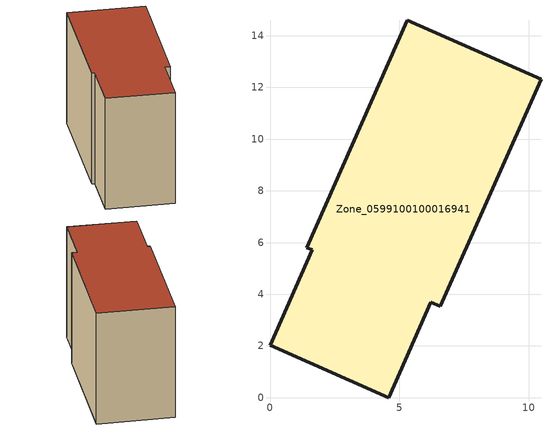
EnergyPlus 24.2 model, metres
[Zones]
Zone_0599100100016941
 floor ground (C_G): 5.3,14.59 10.48,12.31 6.58,3.53 6.22,3.69 4.6,0 0,2.03 1.62,5.71 1.43,5.8 z0
 wall outside (C_F): 4.6,0 6.22,3.69 6.58,3.53 10.48,12.31 5.3,14.59 1.43,5.8 1.62,5.71 0,2.03 4.6,0 z0:8.72
 roof outside (C_R): 1.62,5.71 0,2.03 4.6,0 6.22,3.69 6.58,3.53 10.48,12.31 5.3,14.59 1.43,5.8 z8.72
[BUILDING]
Pand.0599100100016941: North Axis=0; Terrain=City; Loads Convergence Tolerance Value=0.04; Temperature Convergence Tolerance Value=0.4; Solar Distribution=FullExterior; Maximum Number of Warmup Days=25; Minimum Number of Warmup Days=1
[Site:Location]
Rotterdam.The.Hague.AP_ZH_NLD Design_Conditions: Latitude=51.96; Longitude=4.45; Time Zone=1; Elevation=-4.5
[SITE:GROUNDTEMPERATURE:BUILDINGSURFACE]
18, 18, 18, 18, 18, 18, 18, 18, 18, 18, 18, 18
[MATERIAL] Thermal Absorptance=0.9; Solar Absorptance=0.7; Visible Absorptance=0.7
Name | Roughness | Thickness | Conductivity | Density | Specific Heat
G.TC.2015-2018 | MediumSmooth | 0.15 | 0.0428571 | 540 | 1210
F.TC.2015-2018 | Rough | 0.3 | 0.0666667 | 1920 | 840
R.TC.2015-2018 | MediumRough | 0.2 | 0.0333333 | 1500 | 1000
[CONSTRUCTION]
C_G: G.TC.2015-2018
C_F: F.TC.2015-2018
C_R: R.TC.2015-2018
[ZONE]
Zone_0599100100016941: Type=1; Multiplier=1; Ceiling Height=Autocalculate; Volume=Autocalculate; Floor Area=autocalculate; Part of Total Floor Area=Yes
[ZONEINFILTRATION:DESIGNFLOWRATE]
Infil_Zone_0599100100016941: Zone or ZoneList or Space or SpaceList=Zone_0599100100016941; Schedule=AlwaysOn; Design Flow Rate Calculation Method=Flow/Area; Flow Rate per Floor Area=0.0015; Constant Term Coefficient=1; Temperature Term Coefficient=0; Velocity Term Coefficient=0; Velocity Squared Term Coefficient=0
[HVACTEMPLATE:ZONE:IDEALLOADSAIRSYSTEM]
Zone_0599100100016941: Maximum Heating Supply Air Temperature=50; Minimum Cooling Supply Air Temperature=13; Maximum Heating Supply Air Humidity Ratio=0.0156; Minimum Cooling Supply Air Humidity Ratio=0.0077; Heating Limit=NoLimit; Cooling Limit=NoLimit; Dehumidification Control Type=ConstantSensibleHeatRatio; Cooling Sensible Heat Ratio=0.7; Dehumidification Setpoint=60; Humidification Control Type=None; Humidification Setpoint=30; Outdoor Air Method=None; Outdoor Air Flow Rate per Person=0.00944; Outdoor Air Flow Rate per Zone Floor Area=0; Outdoor Air Flow Rate per Zone=0; Demand Controlled Ventilation Type=None; Outdoor Air Economizer Type=NoEconomizer; Heat Recovery Type=None; Sensible Heat Recovery Effectiveness=0.7; Latent Heat Recovery Effectiveness=0.65
[ZONECONTROL:THERMOSTAT]
ThermostatControl_Zone_0599100100016941: Zone or ZoneList=Zone_0599100100016941; Control Type Schedule=DualSetpointControlType; Control 1=Thermostat_Zone_0599100100016941; Temperature Difference Between Cutout And Setpoint=0
[THERMOSTATSETPOINT:DUALSETPOINT]
Thermostat_Zone_0599100100016941: Heating Setpoint Temperature Schedule=HeatingSetpoint_Zone_0599100100016941; Cooling Setpoint Temperature Schedule=CoolingSetpoint_Zone_0599100100016941
[SCHEDULE:COMPACT]
HeatingSetpoint_Zone_0599100100016941: Through: 12/31, For: AllDays, Until: 24:00, 21
CoolingSetpoint_Zone_0599100100016941: Through: 12/31, For: AllDays, Until: 24:00, 24
DualSetpointControlType: Through: 12/31, For: AllDays, Until: 24:00, 4
AlwaysOn: Through: 12/31, For: AllDays, Until: 24:00, 1
